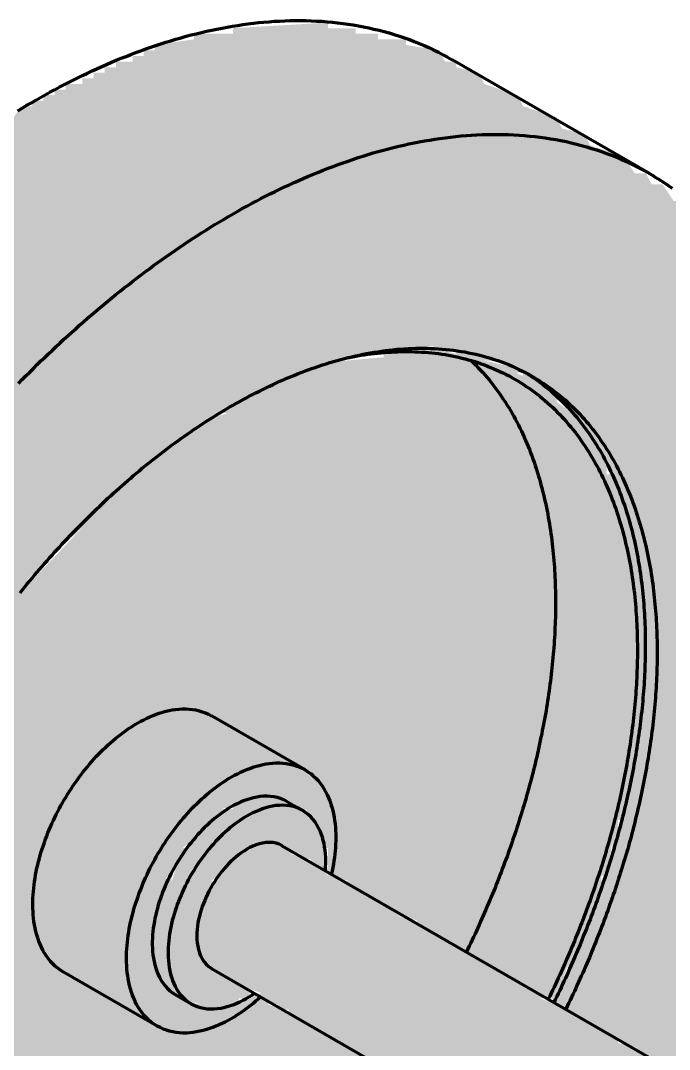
# Model space of a CAD drawing. Header units: millimetres. Extents: x 0 to 420, y 0 to 297.
# Drawn here: x 204.65 to 216.28, y 179.2 to 197.65 of the extents above; entities that cross this region are included whole.
import ezdxf

# ---------------------------------------------------------------- set-up
doc = ezdxf.new("R2010")
doc.units = ezdxf.units.MM
doc.layers.add('01-VISIBLE', color=7, linetype='CONTINUOUS', lineweight=70)
doc.layers.add('13-GRAFICA', color=30, linetype='CONTINUOUS', lineweight=18)

msp = doc.modelspace()

# ---------------------------------------------------------------- hatches: boundary and pattern name
at = {"layer": '13-GRAFICA', "true_color": 0x202020}
h = msp.add_hatch(color=7, dxfattribs=at)
h.dxf.hatch_style = 1
h.paths.add_polyline_path([(194.756, 175.018), (194.656, 175.018), (194.656, 175.418), (194.556, 175.418), (194.556, 175.818), (194.456, 175.818), (194.456, 176.218), (194.356, 176.218), (194.356, 179.618), (194.456, 179.618), (194.456, 180.118), (194.556, 180.118), (194.556, 180.718), (194.656, 180.718), (194.656, 181.218), (194.756, 181.218), (194.956, 182.718), (195.056, 182.718), (195.056, 182.918), (195.156, 182.918), (195.156, 183.218), (195.256, 183.218), (195.456, 184.118), (195.556, 184.118), (195.556, 184.318), (195.656, 184.318), (195.856, 185.218), (195.956, 185.218), (195.956, 185.418), (196.056, 185.418), (196.156, 186.018), (196.356, 186.118), (196.356, 186.318), (196.456, 186.318), (196.456, 186.518), (196.556, 186.518), (196.556, 186.718), (196.656, 186.718), (196.656, 186.918), (196.756, 186.918), (196.956, 187.518), (197.156, 187.618), (197.156, 187.818), (197.256, 187.818), (197.256, 188.018), (197.356, 188.018), (197.356, 188.218), (197.456, 188.218), (197.456, 188.418), (197.556, 188.418), (197.756, 189.018), (197.856, 189.018), (197.956, 189.318), (198.256, 189.518), (198.256, 189.718), (198.556, 189.918), (198.556, 190.118), (198.656, 190.118), (198.756, 190.418), (199.056, 190.618), (199.056, 190.818), (199.356, 191.018), (199.356, 191.218), (199.556, 191.318), (199.556, 191.518), (199.856, 191.718), (199.856, 191.918), (199.956, 191.918), (202.556, 194.618), (202.756, 194.618), (202.856, 194.818), (203.056, 194.818), (203.256, 195.118), (203.456, 195.118), (203.556, 195.318), (203.756, 195.318), (203.956, 195.618), (204.156, 195.618), (204.256, 195.818), (204.456, 195.818), (204.656, 196.118), (204.856, 196.118), (204.856, 196.218), (205.056, 196.218), (205.056, 196.318), (205.256, 196.318), (205.256, 196.418), (205.456, 196.418), (205.456, 196.518), (205.756, 196.518), (205.756, 196.618), (205.956, 196.618), (205.956, 196.718), (206.156, 196.718), (206.156, 196.818), (206.356, 196.818), (206.356, 196.918), (206.656, 196.918), (206.656, 197.018), (206.856, 197.018), (206.856, 197.118), (207.056, 197.118), (207.056, 197.218), (207.756, 197.318), (207.756, 197.418), (208.456, 197.418), (208.456, 197.518), (210.156, 197.618), (210.156, 197.518), (210.656, 197.518), (210.656, 197.418), (211.056, 197.418), (211.056, 197.318), (211.556, 197.318), (211.556, 197.218), (212.156, 197.118), (212.256, 196.918), (212.456, 196.918), (212.456, 196.818), (212.856, 196.718), (212.956, 196.518), (213.556, 196.318), (213.656, 196.118), (214.256, 195.918), (214.356, 195.718), (214.756, 195.618), (214.856, 195.418), (215.456, 195.218), (215.656, 194.918), (215.856, 194.918), (215.956, 194.718), (216.156, 194.718), (216.356, 194.418), (216.556, 194.418), (216.756, 194.118), (216.956, 194.118), (216.956, 194.018), (217.256, 193.818), (217.256, 193.618), (217.456, 193.518), (217.456, 193.318), (217.656, 193.218), (217.756, 192.818), (217.956, 192.718), (218.056, 192.318), (218.156, 192.318), (218.256, 192.018), (218.356, 192.018), (218.456, 191.318), (218.556, 191.318), (218.556, 190.918), (218.656, 190.918), (218.656, 190.518), (218.756, 190.518), (218.756, 190.018), (218.856, 190.018), (218.856, 189.618), (218.956, 189.618), (218.956, 186.318), (218.856, 186.318), (218.856, 185.718), (218.756, 185.718), (218.756, 185.218), (218.656, 185.218), (218.656, 184.718), (218.556, 184.718), (218.356, 183.218), (218.256, 183.218), (218.156, 182.618), (218.056, 182.618), (218.056, 182.418), (217.956, 182.418), (217.756, 181.518), (217.656, 181.518), (217.656, 181.318), (217.556, 181.318), (217.556, 181.018), (217.456, 181.018), (217.256, 180.118), (217.156, 180.118), (217.156, 179.918), (217.056, 179.918), (217.056, 179.718), (216.956, 179.718), (216.756, 179.118), (216.556, 179.018), (216.556, 178.818), (216.256, 178.818), (216.256, 178.918), (215.856, 179.018), (215.756, 179.218), (215.156, 179.418), (215.056, 179.618), (214.656, 179.718), (214.556, 179.918), (214.156, 180.018), (214.256, 180.318), (214.356, 180.318), (214.356, 180.518), (214.456, 180.518), (214.456, 180.718), (214.556, 180.718), (214.556, 181.018), (214.656, 181.018), (214.656, 181.218), (214.756, 181.218), (214.956, 182.118), (215.056, 182.118), (215.156, 182.618), (215.256, 182.618), (215.256, 182.918), (215.356, 182.918), (215.456, 183.818), (215.556, 183.818), (215.556, 184.418), (215.656, 184.418), (215.656, 184.918), (215.756, 184.918), (215.756, 187.818), (215.656, 187.818), (215.656, 188.218), (215.556, 188.218), (215.556, 188.618), (215.456, 188.618), (215.356, 189.318), (215.256, 189.318), (215.156, 189.718), (214.956, 189.818), (214.856, 190.218), (214.656, 190.318), (214.656, 190.518), (214.556, 190.518), (214.256, 190.918), (214.056, 190.918), (213.856, 191.218), (213.656, 191.218), (213.656, 191.318), (213.356, 191.418), (213.356, 191.518), (212.456, 191.618), (212.456, 191.718), (212.056, 191.718), (212.056, 191.818), (210.056, 191.518), (210.056, 191.418), (209.856, 191.418), (209.856, 191.318), (209.656, 191.318), (209.656, 191.218), (209.356, 191.218), (209.356, 191.118), (209.156, 191.118), (209.156, 191.018), (208.956, 191.018), (208.956, 190.918), (208.756, 190.918), (208.756, 190.818), (208.456, 190.818), (208.356, 190.618), (208.156, 190.618), (208.056, 190.418), (207.856, 190.418), (207.656, 190.118), (207.456, 190.118), (207.256, 189.818), (207.056, 189.818), (206.956, 189.618), (206.756, 189.618), (206.756, 189.518), (204.756, 187.618), (204.756, 187.418), (204.456, 187.218), (204.456, 187.018), (204.256, 186.918), (204.256, 186.718), (203.956, 186.518), (203.956, 186.318), (203.656, 186.118), (203.656, 185.918), (203.556, 185.918), (203.456, 185.618), (203.256, 185.518), (203.256, 185.318), (203.156, 185.318), (203.156, 185.118), (203.056, 185.118), (202.856, 184.518), (202.656, 184.418), (202.656, 184.218), (202.556, 184.218), (202.556, 184.018), (202.456, 184.018), (202.456, 183.818), (202.356, 183.818), (202.356, 183.618), (202.256, 183.618), (202.256, 183.418), (202.156, 183.418), (202.156, 183.218), (202.056, 183.218), (201.956, 182.618), (201.856, 182.618), (201.856, 182.418), (201.756, 182.418), (201.556, 181.518), (201.456, 181.518), (201.356, 181.018), (201.256, 181.018), (201.256, 180.518), (201.156, 180.518), (201.156, 180.018), (201.056, 180.018), (201.056, 179.518), (200.956, 179.518), (200.956, 178.918), (200.856, 178.918), (200.856, 176.218), (200.956, 176.218), (200.956, 175.818), (201.056, 175.818), (201.256, 174.618), (201.356, 174.618), (201.356, 174.418), (201.556, 174.318), (201.556, 174.118), (201.756, 174.018), (201.856, 173.618), (202.056, 173.518), (202.056, 173.318), (202.156, 173.318), (202.256, 173.118), (202.456, 173.118), (202.556, 172.918), (202.756, 172.918), (202.956, 172.618), (203.156, 172.618), (203.156, 172.518), (203.356, 172.518), (203.356, 172.418), (203.856, 172.418), (203.856, 172.318), (204.256, 172.318), (204.256, 172.218), (205.956, 172.318), (205.956, 172.418), (206.756, 172.518), (206.756, 172.618), (206.956, 172.618), (206.956, 172.718), (207.156, 172.718), (207.156, 172.818), (207.356, 172.818), (207.356, 172.918), (207.656, 172.918), (207.656, 173.018), (207.856, 173.018), (207.856, 173.118), (208.456, 173.318), (208.456, 173.418), (208.556, 173.418), (208.656, 173.618), (208.856, 173.618), (209.056, 173.918), (209.256, 173.918), (209.256, 174.018), (209.556, 174.118), (209.756, 174.418), (209.956, 174.418), (209.956, 174.518), (211.856, 176.318), (211.856, 176.518), (212.156, 176.718), (212.156, 176.918), (212.356, 177.018), (212.356, 177.218), (212.656, 177.418), (212.656, 177.618), (212.756, 177.618), (212.856, 177.818), (213.456, 177.618), (213.556, 177.418), (213.756, 177.418), (213.756, 177.318), (214.156, 177.218), (214.256, 177.018), (214.456, 177.018), (214.456, 176.918), (214.856, 176.818), (214.956, 176.618), (215.156, 176.618), (215.156, 176.318), (215.056, 176.318), (214.956, 176.018), (214.656, 175.818), (214.656, 175.618), (214.356, 175.418), (214.356, 175.218), (214.256, 175.218), (214.156, 174.918), (213.856, 174.718), (213.856, 174.518), (213.556, 174.318), (213.556, 174.118), (212.756, 173.418), (212.756, 173.218), (212.656, 173.218), (210.956, 171.418), (210.756, 171.418), (210.656, 171.218), (210.456, 171.218), (210.256, 170.918), (210.056, 170.918), (209.856, 170.618), (209.656, 170.618), (209.656, 170.518), (209.356, 170.418), (209.156, 170.118), (208.956, 170.118), (208.856, 169.918), (208.656, 169.918), (208.456, 169.618), (208.156, 169.618), (208.156, 169.518), (207.956, 169.518), (207.956, 169.418), (207.756, 169.418), (207.756, 169.318), (207.456, 169.318), (207.456, 169.218), (207.256, 169.218), (207.256, 169.118), (207.056, 169.118), (207.056, 169.018), (206.856, 169.018), (206.856, 168.918), (206.556, 168.918), (206.556, 168.818), (206.356, 168.818), (206.356, 168.718), (206.156, 168.718), (206.156, 168.618), (205.856, 168.618), (205.856, 168.518), (205.156, 168.518), (205.156, 168.418), (204.456, 168.418), (204.456, 168.318), (203.356, 168.218), (203.356, 168.318), (202.856, 168.318), (202.856, 168.418), (202.456, 168.418), (202.456, 168.518), (201.456, 168.618), (201.456, 168.718), (201.056, 168.818), (200.956, 169.018), (200.356, 169.218), (200.256, 169.418), (199.656, 169.618), (199.556, 169.818), (198.956, 170.018), (198.856, 170.218), (198.456, 170.318), (198.356, 170.518), (197.756, 170.718), (197.756, 170.818), (197.656, 170.818), (197.556, 171.018), (197.356, 171.018), (197.156, 171.318), (196.956, 171.318), (196.956, 171.418), (196.656, 171.518), (196.456, 171.818), (196.256, 171.818), (196.256, 171.918), (196.056, 172.018), (195.956, 172.418), (195.756, 172.518), (195.756, 172.718), (195.556, 172.818), (195.456, 173.218), (195.256, 173.318), (195.156, 173.718), (194.956, 173.818), (194.856, 174.518), (194.756, 174.518)])
at = {"layer": '13-GRAFICA', "true_color": 0xa5a8ac}
h = msp.add_hatch(color=7, dxfattribs=at)
h.dxf.hatch_style = 1
h.paths.add_polyline_path([(203.356, 172.518), (202.956, 172.618), (202.756, 172.918), (202.556, 172.918), (202.456, 173.118), (202.256, 173.118), (202.256, 173.218), (202.056, 173.318), (202.056, 173.518), (201.856, 173.618), (201.756, 174.018), (201.556, 174.118), (201.556, 174.318), (201.456, 174.318), (201.356, 174.618), (201.256, 174.618), (201.256, 175.018), (201.156, 175.018), (201.156, 175.418), (201.056, 175.418), (201.056, 175.818), (200.956, 175.818), (200.956, 176.218), (200.856, 176.218), (200.856, 178.918), (200.956, 178.918), (200.956, 179.518), (201.056, 179.518), (201.256, 181.018), (201.356, 181.018), (201.356, 181.318), (201.456, 181.318), (201.456, 181.518), (201.556, 181.518), (201.556, 181.818), (201.656, 181.818), (201.756, 182.418), (201.856, 182.418), (201.856, 182.618), (201.956, 182.618), (202.056, 183.218), (202.156, 183.218), (202.156, 183.418), (202.256, 183.418), (202.256, 183.618), (202.356, 183.618), (202.356, 183.818), (202.456, 183.818), (202.656, 184.418), (202.856, 184.518), (202.856, 184.718), (202.956, 184.718), (202.956, 184.918), (203.056, 184.918), (203.256, 185.518), (203.456, 185.618), (203.456, 185.818), (203.656, 185.918), (203.656, 186.118), (203.956, 186.318), (203.956, 186.518), (204.256, 186.718), (204.256, 186.918), (204.356, 186.918), (204.456, 187.218), (204.756, 187.418), (204.756, 187.618), (204.856, 187.618), (206.756, 189.618), (206.956, 189.618), (207.056, 189.818), (207.256, 189.818), (207.456, 190.118), (207.656, 190.118), (207.856, 190.418), (208.056, 190.418), (208.056, 190.518), (208.356, 190.618), (208.456, 190.818), (208.756, 190.818), (208.756, 190.918), (208.956, 190.918), (208.956, 191.018), (209.156, 191.018), (209.156, 191.118), (209.356, 191.118), (209.356, 191.218), (209.656, 191.218), (209.656, 191.318), (209.856, 191.318), (209.856, 191.418), (210.056, 191.418), (210.056, 191.518), (211.156, 191.618), (211.156, 191.718), (211.856, 191.718), (211.856, 191.818), (213.556, 191.418), (213.556, 191.318), (213.856, 191.218), (214.056, 190.918), (214.256, 190.918), (214.256, 190.818), (214.656, 190.518), (214.656, 190.318), (214.856, 190.218), (214.956, 189.818), (215.156, 189.718), (215.156, 189.518), (215.256, 189.518), (215.256, 189.318), (215.356, 189.318), (215.456, 188.618), (215.556, 188.618), (215.556, 188.218), (215.656, 188.218), (215.656, 187.818), (215.756, 187.818), (215.756, 184.918), (215.656, 184.918), (215.656, 184.418), (215.556, 184.418), (215.556, 183.818), (215.456, 183.818), (215.456, 183.318), (215.356, 183.318), (215.356, 182.918), (215.256, 182.918), (215.156, 182.318), (215.056, 182.318), (215.056, 182.118), (214.956, 182.118), (214.756, 181.218), (214.656, 181.218), (214.656, 181.018), (214.556, 181.018), (214.556, 180.718), (214.456, 180.718), (214.256, 180.118), (213.956, 180.118), (213.856, 180.318), (213.256, 180.518), (213.156, 180.718), (212.556, 180.918), (212.456, 181.118), (212.056, 181.218), (211.956, 181.418), (211.756, 181.418), (211.756, 181.518), (211.356, 181.618), (211.256, 181.818), (210.656, 182.018), (210.556, 182.218), (210.156, 182.318), (210.156, 182.818), (210.056, 182.818), (210.056, 183.118), (209.956, 183.118), (209.956, 183.318), (209.856, 183.318), (209.756, 183.518), (209.556, 183.518), (209.556, 183.618), (209.356, 183.618), (209.356, 183.718), (208.656, 183.718), (208.656, 183.618), (208.256, 183.518), (208.256, 183.418), (207.556, 182.818), (207.556, 182.618), (207.456, 182.618), (207.456, 182.418), (207.356, 182.418), (207.356, 182.218), (207.256, 182.218), (207.256, 182.018), (207.156, 182.018), (207.156, 181.718), (207.056, 181.718), (207.056, 180.518), (207.156, 180.518), (207.456, 180.118), (207.656, 180.118), (207.656, 180.018), (207.856, 180.018), (207.856, 179.918), (208.356, 179.918), (208.356, 180.018), (208.956, 180.218), (209.056, 180.018), (209.656, 179.818), (209.756, 179.618), (210.156, 179.518), (210.256, 179.318), (210.856, 179.118), (210.956, 178.918), (211.156, 178.918), (211.156, 178.818), (211.556, 178.718), (211.656, 178.518), (212.256, 178.318), (212.356, 178.118), (212.756, 178.018), (212.856, 177.718), (212.756, 177.718), (212.656, 177.418), (212.356, 177.218), (212.356, 177.018), (212.256, 177.018), (212.156, 176.718), (211.856, 176.518), (211.856, 176.318), (211.756, 176.318), (209.956, 174.418), (209.756, 174.418), (209.556, 174.118), (209.356, 174.118), (209.256, 173.918), (209.056, 173.918), (209.056, 173.818), (208.956, 173.818), (208.856, 173.618), (208.656, 173.618), (208.456, 173.318), (208.256, 173.318), (208.256, 173.218), (208.056, 173.218), (208.056, 173.118), (207.856, 173.118), (207.856, 173.018), (207.656, 173.018), (207.656, 172.918), (207.356, 172.918), (207.356, 172.818), (207.156, 172.818), (207.156, 172.718), (206.956, 172.718), (206.956, 172.618), (206.756, 172.618), (206.756, 172.518), (205.956, 172.418), (205.956, 172.318), (204.256, 172.218), (204.256, 172.318), (203.356, 172.418)])
at = {"layer": '13-GRAFICA', "true_color": 0x787a80}
h = msp.add_hatch(color=7, dxfattribs=at)
h.dxf.hatch_style = 1
h.paths.add_polyline_path([(207.056, 181.718), (207.156, 181.718), (207.156, 182.018), (207.256, 182.018), (207.256, 182.218), (207.356, 182.218), (207.556, 182.818), (207.656, 182.818), (208.256, 183.518), (208.456, 183.518), (208.456, 183.618), (208.656, 183.618), (208.656, 183.718), (209.356, 183.718), (209.356, 183.618), (209.756, 183.518), (209.756, 183.418), (209.956, 183.318), (209.956, 183.118), (210.056, 183.118), (210.156, 182.418), (209.856, 182.518), (209.856, 182.618), (209.656, 182.618), (209.656, 182.718), (209.456, 182.718), (209.356, 182.918), (208.856, 182.918), (208.856, 182.818), (208.656, 182.818), (208.656, 182.718), (208.056, 182.218), (207.956, 181.718), (207.856, 181.718), (207.856, 180.818), (207.956, 180.818), (208.056, 180.618), (208.256, 180.618), (208.356, 180.418), (208.756, 180.318), (208.756, 180.118), (208.556, 180.118), (208.556, 180.018), (208.356, 180.018), (208.356, 179.918), (207.856, 179.918), (207.856, 180.018), (207.456, 180.118), (207.156, 180.518), (207.056, 180.518)])
at = {"layer": '13-GRAFICA', "true_color": 0xb21820}
h = msp.add_hatch(color=7, dxfattribs=at)
h.dxf.hatch_style = 1
h.paths.add_polyline_path([(209.256, 180.018), (209.056, 180.018), (208.956, 180.218), (208.356, 180.418), (208.256, 180.618), (208.056, 180.618), (208.056, 180.718), (207.856, 180.818), (207.856, 181.718), (207.956, 181.718), (207.956, 182.018), (208.056, 182.018), (208.056, 182.218), (208.156, 182.218), (208.656, 182.818), (208.856, 182.818), (208.856, 182.918), (209.356, 182.918), (209.456, 182.718), (210.056, 182.518), (210.156, 182.318), (210.356, 182.318), (210.356, 182.218), (210.556, 182.218), (210.656, 182.018), (211.256, 181.818), (211.356, 181.618), (211.956, 181.418), (212.056, 181.218), (212.456, 181.118), (212.556, 180.918), (213.156, 180.718), (213.256, 180.518), (213.856, 180.318), (213.956, 180.118), (214.556, 179.918), (214.656, 179.718), (215.056, 179.618), (215.156, 179.418), (215.356, 179.418), (215.356, 179.318), (215.756, 179.218), (215.856, 179.018), (216.456, 178.818), (216.556, 178.618), (217.156, 178.418), (217.256, 178.218), (217.656, 178.118), (217.756, 177.918), (217.956, 177.918), (217.956, 177.818), (218.356, 177.718), (218.456, 177.518), (219.056, 177.318), (219.156, 177.118), (219.756, 176.918), (219.856, 176.718), (220.256, 176.618), (220.356, 176.418), (220.556, 176.418), (220.556, 176.318), (220.956, 176.218), (221.056, 176.018), (221.656, 175.818), (221.756, 175.618), (222.156, 175.518), (222.256, 175.318), (222.856, 175.118), (222.956, 174.918), (223.156, 174.918), (223.156, 174.818), (223.556, 174.718), (223.656, 174.518), (224.256, 174.318), (224.356, 174.118), (224.756, 174.018), (224.856, 173.818), (225.056, 173.818), (225.056, 173.718), (225.456, 173.618), (225.556, 173.418), (226.156, 173.218), (226.256, 173.018), (226.456, 173.018), (226.456, 172.818), (226.256, 172.718), (226.256, 172.518), (226.156, 172.518), (225.956, 171.918), (225.756, 171.818), (225.756, 171.618), (225.656, 171.618), (225.656, 171.418), (225.556, 171.418), (225.356, 170.818), (225.156, 170.718), (225.056, 170.918), (224.656, 171.018), (224.556, 171.218), (224.356, 171.218), (224.356, 171.318), (223.956, 171.418), (223.856, 171.618), (223.256, 171.818), (223.156, 172.018), (222.556, 172.218), (222.456, 172.418), (222.056, 172.518), (221.956, 172.718), (221.756, 172.718), (221.756, 172.818), (221.356, 172.918), (221.256, 173.118), (220.656, 173.318), (220.556, 173.518), (219.956, 173.718), (219.856, 173.918), (219.456, 174.018), (219.356, 174.218), (219.156, 174.218), (219.156, 174.318), (218.756, 174.418), (218.656, 174.618), (218.056, 174.818), (217.956, 175.018), (217.556, 175.118), (217.456, 175.318), (217.256, 175.318), (217.256, 175.418), (216.856, 175.518), (216.756, 175.718), (216.156, 175.918), (216.056, 176.118), (215.456, 176.318), (215.356, 176.518), (214.956, 176.618), (214.856, 176.818), (214.256, 177.018), (214.156, 177.218), (213.556, 177.418), (213.456, 177.618), (212.856, 177.818), (212.756, 178.018), (212.356, 178.118), (212.256, 178.318), (211.656, 178.518), (211.556, 178.718), (210.956, 178.918), (210.856, 179.118), (210.256, 179.318), (210.156, 179.518), (209.756, 179.618), (209.656, 179.818), (209.456, 179.818), (209.456, 179.918), (209.256, 179.918)])

# ---------------------------------------------------------------- linework, layer by layer
at = {"layer": '01-VISIBLE'}
for p, q in [((215.921, 194.911), (212.386, 196.952)), ((209.748, 184.217), (208.068, 185.187)), ((209.421, 183.652), (209.704, 183.489)), ((209.339, 182.857), (216.499, 178.723)), ((208.069, 180.657), (225.203, 170.765)), ((207.095, 179.623), (205.416, 180.593)), ((207.421, 180.188), (207.704, 180.025))]:
    msp.add_line(p, q, dxfattribs=at)
for points in [[(204.596, 196.037), (204.677, 196.086), (204.759, 196.135), (204.84, 196.182), (204.922, 196.23), (205.004, 196.277), (205.087, 196.323), (205.17, 196.368), (205.253, 196.413), (205.336, 196.458), (205.42, 196.502), (205.504, 196.545), (205.589, 196.588), (205.673, 196.63), (205.758, 196.671), (205.844, 196.712), (205.93, 196.752), (206.016, 196.791), (206.102, 196.83), (206.188, 196.868), (206.275, 196.906), (206.363, 196.942), (206.45, 196.978), (206.538, 197.013), (206.626, 197.048), (206.714, 197.081), (206.803, 197.114), (206.892, 197.146), (206.981, 197.177), (207.071, 197.208), (207.161, 197.237), (207.251, 197.266), (207.341, 197.294), (207.432, 197.321), (207.523, 197.347), (207.614, 197.372), (207.706, 197.396), (207.797, 197.419), (207.889, 197.442), (207.981, 197.463), (208.074, 197.483), (208.166, 197.502), (208.259, 197.521), (208.352, 197.538), (208.445, 197.554), (208.539, 197.569), (208.632, 197.582), (208.726, 197.595), (208.82, 197.607), (208.914, 197.617), (209.008, 197.626), (209.102, 197.634), (209.197, 197.641), (209.291, 197.646), (209.386, 197.65), (209.48, 197.653), (209.575, 197.654), (209.669, 197.654), (209.764, 197.653), (209.859, 197.65), (209.953, 197.646), (210.048, 197.641), (210.142, 197.634), (210.236, 197.625), (210.33, 197.616), (210.424, 197.604), (210.518, 197.591), (210.611, 197.577), (210.704, 197.561), (210.797, 197.543), (210.89, 197.524), (210.982, 197.503), (211.074, 197.481), (211.166, 197.457), (211.257, 197.432), (211.347, 197.404), (211.438, 197.376), (211.527, 197.345), (211.616, 197.313), (211.704, 197.279), (211.792, 197.244), (211.879, 197.207), (211.966, 197.169), (212.051, 197.128), (212.136, 197.087), (212.22, 197.043), (212.303, 196.998), (212.386, 196.952)], [(204.61, 191.149), (204.676, 191.217), (204.743, 191.284), (204.81, 191.351), (204.877, 191.417), (204.944, 191.484), (205.012, 191.55), (205.08, 191.615), (205.149, 191.681), (205.217, 191.746), (205.286, 191.81), (205.356, 191.875), (205.425, 191.939), (205.495, 192.003), (205.565, 192.066), (205.636, 192.129), (205.706, 192.192), (205.777, 192.255), (205.849, 192.317), (205.92, 192.378), (205.992, 192.44), (206.065, 192.501), (206.137, 192.561), (206.21, 192.622), (206.283, 192.682), (206.357, 192.741), (206.43, 192.8), (206.505, 192.859), (206.579, 192.918), (206.654, 192.976), (206.729, 193.033), (206.804, 193.091), (206.88, 193.147), (206.955, 193.204), (207.032, 193.26), (207.108, 193.315), (207.185, 193.37), (207.262, 193.425), (207.34, 193.479), (207.418, 193.533), (207.496, 193.587), (207.574, 193.639), (207.653, 193.692), (207.732, 193.744), (207.811, 193.795), (207.891, 193.846), (207.971, 193.897), (208.051, 193.947), (208.132, 193.996), (208.213, 194.045), (208.294, 194.093), (208.376, 194.141), (208.458, 194.189), (208.54, 194.235), (208.622, 194.282), (208.705, 194.327), (208.788, 194.372), (208.872, 194.417), (208.956, 194.461), (209.04, 194.504), (209.124, 194.547), (209.209, 194.589), (209.294, 194.63), (209.379, 194.671), (209.465, 194.711), (209.551, 194.75), (209.637, 194.789), (209.724, 194.827), (209.811, 194.864), (209.898, 194.901), (209.986, 194.937), (210.073, 194.972), (210.162, 195.006), (210.25, 195.04), (210.339, 195.073), (210.428, 195.105), (210.517, 195.136), (210.606, 195.166), (210.696, 195.196), (210.786, 195.225), (210.877, 195.253), (210.968, 195.28), (211.058, 195.306), (211.15, 195.331), (211.241, 195.355), (211.333, 195.378), (211.425, 195.4), (211.517, 195.422), (211.609, 195.442), (211.702, 195.461), (211.795, 195.479), (211.888, 195.496), (211.981, 195.512), (212.074, 195.527), (212.168, 195.541), (212.262, 195.554), (212.356, 195.565), (212.45, 195.576), (212.544, 195.585), (212.638, 195.593), (212.732, 195.599), (212.827, 195.605), (212.921, 195.609), (213.016, 195.612), (213.11, 195.613), (213.205, 195.613), (213.3, 195.612), (213.394, 195.609), (213.489, 195.605), (213.583, 195.6), (213.677, 195.593), (213.772, 195.584), (213.866, 195.574), (213.96, 195.563), (214.053, 195.55), (214.147, 195.536), (214.24, 195.52), (214.333, 195.502), (214.426, 195.483), (214.518, 195.462), (214.61, 195.44), (214.701, 195.416), (214.792, 195.39), (214.883, 195.363), (214.973, 195.334), (215.063, 195.304), (215.152, 195.272), (215.24, 195.238), (215.328, 195.203), (215.415, 195.166), (215.501, 195.127), (215.587, 195.087), (215.672, 195.045), (215.756, 195.002), (215.839, 194.957), (215.921, 194.911)], [(215.921, 194.911), (215.973, 194.88), (216.025, 194.849), (216.076, 194.818), (216.126, 194.786), (216.177, 194.753), (216.227, 194.719), (216.276, 194.685), (216.325, 194.651)], [(204.637, 187.395), (204.68, 187.448), (204.723, 187.5), (204.766, 187.553), (204.81, 187.605), (204.854, 187.657), (204.898, 187.709), (204.942, 187.761), (204.986, 187.813), (205.031, 187.864), (205.076, 187.916), (205.121, 187.967), (205.166, 188.018), (205.211, 188.068), (205.257, 188.119), (205.303, 188.169), (205.349, 188.219), (205.395, 188.269), (205.442, 188.319), (205.488, 188.369), (205.535, 188.418), (205.582, 188.467), (205.63, 188.516), (205.677, 188.565), (205.725, 188.614), (205.773, 188.662), (205.821, 188.71), (205.869, 188.758), (205.918, 188.806), (205.967, 188.853), (206.016, 188.901), (206.065, 188.948), (206.114, 188.995), (206.164, 189.041), (206.214, 189.088), (206.264, 189.134), (206.314, 189.18), (206.365, 189.225), (206.416, 189.271), (206.466, 189.316), (206.518, 189.361), (206.569, 189.406), (206.621, 189.45), (206.672, 189.494), (206.724, 189.538), (206.777, 189.582), (206.829, 189.625), (206.882, 189.668), (206.935, 189.711), (206.988, 189.754), (207.041, 189.796), (207.095, 189.838), (207.149, 189.88), (207.203, 189.922), (207.257, 189.963), (207.311, 190.004), (207.366, 190.044), (207.421, 190.085), (207.476, 190.125), (207.531, 190.164), (207.587, 190.204), (207.643, 190.243), (207.699, 190.282), (207.755, 190.32), (207.811, 190.358), (207.868, 190.396), (207.925, 190.433), (207.982, 190.47), (208.04, 190.507), (208.097, 190.543), (208.155, 190.579), (208.213, 190.615), (208.271, 190.65), (208.33, 190.685), (208.389, 190.719), (208.447, 190.753), (208.507, 190.787), (208.566, 190.82), (208.626, 190.853), (208.686, 190.886), (208.746, 190.918), (208.806, 190.949), (208.867, 190.98), (208.927, 191.011), (208.988, 191.041), (209.05, 191.071), (209.111, 191.101), (209.173, 191.129), (209.235, 191.158), (209.297, 191.186), (209.359, 191.213), (209.422, 191.24), (209.485, 191.266), (209.548, 191.292), (209.611, 191.317), (209.674, 191.342), (209.738, 191.366), (209.802, 191.39), (209.866, 191.413), (209.93, 191.436), (209.995, 191.458), (210.059, 191.479), (210.124, 191.499), (210.189, 191.52), (210.255, 191.539), (210.32, 191.558), (210.386, 191.576), (210.452, 191.593), (210.518, 191.61), (210.584, 191.626), (210.65, 191.641), (210.717, 191.656), (210.783, 191.67), (210.85, 191.683), (210.917, 191.695), (210.984, 191.707), (211.052, 191.717), (211.119, 191.727), (211.186, 191.736), (211.254, 191.745), (211.322, 191.752), (211.389, 191.759), (211.457, 191.764), (211.525, 191.769), (211.593, 191.773), (211.661, 191.776), (211.729, 191.778), (211.797, 191.779), (211.866, 191.779), (211.934, 191.778), (212.002, 191.776), (212.07, 191.773), (212.138, 191.769), (212.206, 191.764), (212.274, 191.758), (212.341, 191.751), (212.409, 191.743), (212.476, 191.734), (212.544, 191.723), (212.611, 191.712), (212.678, 191.699), (212.744, 191.685), (212.811, 191.67), (212.877, 191.654), (212.943, 191.637), (213.008, 191.619), (213.074, 191.599), (213.139, 191.578), (213.203, 191.556), (213.267, 191.533), (213.331, 191.509), (213.394, 191.484), (213.457, 191.457), (213.519, 191.429), (213.58, 191.4), (213.642, 191.37), (213.702, 191.339), (213.762, 191.307), (213.821, 191.273)], [(210.511, 191.608), (210.57, 191.62), (210.63, 191.631), (210.689, 191.642), (210.749, 191.652), (210.809, 191.661), (210.869, 191.67), (210.929, 191.678), (210.989, 191.685), (211.05, 191.692), (211.11, 191.698), (211.17, 191.703), (211.231, 191.708), (211.291, 191.711), (211.352, 191.714), (211.412, 191.717), (211.473, 191.718), (211.534, 191.719), (211.594, 191.719), (211.655, 191.718), (211.715, 191.716), (211.776, 191.714), (211.837, 191.711), (211.897, 191.707), (211.957, 191.702), (212.018, 191.696), (212.078, 191.689), (212.138, 191.682), (212.198, 191.673), (212.258, 191.664), (212.318, 191.653), (212.377, 191.642), (212.437, 191.63), (212.496, 191.617), (212.555, 191.603), (212.614, 191.588), (212.672, 191.573), (212.731, 191.556), (212.789, 191.538), (212.846, 191.52), (212.904, 191.5), (212.961, 191.479), (213.018, 191.458), (213.074, 191.436), (213.13, 191.412), (213.185, 191.388), (213.24, 191.363), (213.295, 191.336), (213.349, 191.309), (213.403, 191.281), (213.456, 191.252), (213.509, 191.222)], [(212.725, 191.558), (212.768, 191.516), (212.81, 191.473), (212.852, 191.43), (212.893, 191.386), (212.934, 191.342), (212.974, 191.297), (213.013, 191.251), (213.051, 191.205), (213.089, 191.158), (213.126, 191.111), (213.162, 191.063), (213.198, 191.014), (213.233, 190.965), (213.267, 190.916), (213.3, 190.866), (213.333, 190.816), (213.365, 190.765), (213.397, 190.714), (213.428, 190.662), (213.458, 190.61), (213.487, 190.558), (213.516, 190.505), (213.544, 190.452), (213.572, 190.398), (213.598, 190.345), (213.625, 190.29), (213.65, 190.236), (213.675, 190.181), (213.699, 190.126), (213.723, 190.071), (213.746, 190.015), (213.768, 189.96), (213.79, 189.904), (213.811, 189.847), (213.832, 189.791), (213.852, 189.734), (213.871, 189.677), (213.89, 189.62), (213.908, 189.563), (213.926, 189.505), (213.943, 189.448), (213.96, 189.39), (213.976, 189.332), (213.991, 189.274), (214.006, 189.216), (214.021, 189.157), (214.035, 189.099), (214.048, 189.04), (214.061, 188.982), (214.073, 188.923), (214.085, 188.864), (214.097, 188.805), (214.107, 188.746), (214.118, 188.686), (214.128, 188.627), (214.137, 188.568), (214.146, 188.508), (214.155, 188.449), (214.163, 188.389), (214.171, 188.33), (214.178, 188.27), (214.185, 188.21), (214.191, 188.15), (214.197, 188.091), (214.202, 188.031), (214.207, 187.971), (214.212, 187.911), (214.216, 187.851), (214.22, 187.791), (214.224, 187.731), (214.227, 187.671), (214.229, 187.611), (214.232, 187.551), (214.233, 187.491), (214.235, 187.431), (214.236, 187.37), (214.237, 187.31), (214.237, 187.25), (214.237, 187.19), (214.237, 187.13), (214.236, 187.07), (214.235, 187.01), (214.234, 186.95), (214.232, 186.89), (214.23, 186.829), (214.227, 186.769), (214.225, 186.709), (214.222, 186.649), (214.218, 186.589), (214.214, 186.529), (214.21, 186.469), (214.206, 186.409), (214.201, 186.349), (214.196, 186.29), (214.191, 186.23), (214.185, 186.17), (214.179, 186.11), (214.173, 186.05), (214.167, 185.99), (214.16, 185.931), (214.153, 185.871), (214.145, 185.811), (214.137, 185.752), (214.129, 185.692), (214.121, 185.633), (214.113, 185.573), (214.104, 185.514), (214.095, 185.454), (214.085, 185.395), (214.075, 185.335), (214.066, 185.276), (214.055, 185.217), (214.045, 185.158), (214.034, 185.099), (214.023, 185.039), (214.012, 184.98), (214, 184.921), (213.989, 184.862), (213.976, 184.804), (213.964, 184.745), (213.952, 184.686), (213.939, 184.627), (213.926, 184.568), (213.913, 184.51), (213.899, 184.451), (213.885, 184.393), (213.871, 184.334), (213.857, 184.276), (213.842, 184.218), (213.828, 184.159), (213.813, 184.101), (213.798, 184.043), (213.782, 183.985), (213.767, 183.927), (213.751, 183.869), (213.735, 183.811), (213.718, 183.753), (213.702, 183.695), (213.685, 183.637), (213.668, 183.58), (213.651, 183.522), (213.633, 183.465), (213.616, 183.407), (213.598, 183.35), (213.58, 183.292), (213.561, 183.235), (213.543, 183.178), (213.524, 183.121), (213.505, 183.064), (213.486, 183.007), (213.467, 182.95), (213.447, 182.893), (213.427, 182.836), (213.407, 182.78), (213.387, 182.723), (213.367, 182.666), (213.346, 182.61), (213.325, 182.553), (213.304, 182.497), (213.283, 182.441), (213.262, 182.385), (213.24, 182.329), (213.218, 182.273), (213.197, 182.217), (213.174, 182.161), (213.152, 182.105), (213.129, 182.049), (213.107, 181.993), (213.084, 181.938), (213.061, 181.882), (213.037, 181.827), (213.014, 181.772), (212.99, 181.716), (212.966, 181.661), (212.942, 181.606), (212.918, 181.551), (212.893, 181.496), (212.869, 181.441), (212.844, 181.387), (212.819, 181.332), (212.794, 181.277), (212.768, 181.223), (212.743, 181.168), (212.717, 181.114), (212.691, 181.06), (212.665, 181.006), (212.639, 180.952)], [(213.714, 191.333), (213.765, 191.3), (213.815, 191.267), (213.865, 191.233), (213.914, 191.198), (213.963, 191.163), (214.011, 191.126), (214.058, 191.089), (214.105, 191.051), (214.151, 191.013), (214.197, 190.973), (214.241, 190.933), (214.286, 190.892), (214.329, 190.85), (214.372, 190.808), (214.414, 190.765), (214.456, 190.722), (214.497, 190.677), (214.537, 190.633), (214.577, 190.587), (214.616, 190.541), (214.654, 190.495), (214.691, 190.447), (214.728, 190.4), (214.764, 190.352), (214.8, 190.303), (214.834, 190.254), (214.868, 190.204), (214.902, 190.154), (214.934, 190.103), (214.966, 190.052), (214.998, 190.001), (215.029, 189.949), (215.059, 189.897), (215.088, 189.844), (215.117, 189.791), (215.145, 189.738), (215.172, 189.684), (215.199, 189.63), (215.225, 189.576), (215.251, 189.522), (215.275, 189.467), (215.3, 189.412), (215.323, 189.356), (215.346, 189.3), (215.369, 189.245), (215.391, 189.188), (215.412, 189.132), (215.432, 189.075), (215.452, 189.019), (215.472, 188.962), (215.491, 188.904), (215.509, 188.847), (215.527, 188.79), (215.544, 188.732), (215.561, 188.674), (215.577, 188.616), (215.593, 188.558), (215.608, 188.499), (215.622, 188.441), (215.636, 188.382), (215.65, 188.324), (215.663, 188.265), (215.675, 188.206), (215.688, 188.147), (215.699, 188.088), (215.71, 188.029), (215.721, 187.969), (215.731, 187.91), (215.741, 187.851), (215.75, 187.791), (215.759, 187.731), (215.767, 187.672), (215.775, 187.612), (215.782, 187.552), (215.789, 187.492), (215.796, 187.433), (215.802, 187.373), (215.808, 187.313), (215.813, 187.253), (215.818, 187.193), (215.822, 187.133), (215.826, 187.073), (215.83, 187.012), (215.833, 186.952), (215.836, 186.892), (215.839, 186.832), (215.841, 186.772), (215.843, 186.712), (215.844, 186.651), (215.845, 186.591), (215.846, 186.531), (215.846, 186.471), (215.846, 186.41), (215.845, 186.35), (215.845, 186.29), (215.844, 186.23), (215.842, 186.169), (215.84, 186.109), (215.838, 186.049), (215.836, 185.989), (215.833, 185.929), (215.83, 185.869), (215.826, 185.808), (215.823, 185.748), (215.818, 185.688), (215.814, 185.628), (215.809, 185.568), (215.804, 185.508), (215.799, 185.448), (215.793, 185.388), (215.787, 185.328), (215.781, 185.268), (215.775, 185.208), (215.768, 185.149), (215.761, 185.089), (215.753, 185.029), (215.746, 184.969), (215.738, 184.91), (215.729, 184.85), (215.721, 184.79), (215.712, 184.731), (215.703, 184.671), (215.694, 184.612), (215.684, 184.552), (215.674, 184.493), (215.664, 184.433), (215.654, 184.374), (215.643, 184.315), (215.632, 184.256), (215.621, 184.196), (215.609, 184.137), (215.598, 184.078), (215.586, 184.019), (215.573, 183.96), (215.561, 183.901), (215.548, 183.842), (215.535, 183.783), (215.522, 183.725), (215.509, 183.666), (215.495, 183.607), (215.481, 183.549), (215.467, 183.49), (215.453, 183.432), (215.438, 183.373), (215.423, 183.315), (215.408, 183.257), (215.393, 183.198), (215.377, 183.14), (215.362, 183.082), (215.346, 183.024), (215.329, 182.966), (215.313, 182.908), (215.296, 182.85), (215.28, 182.792), (215.262, 182.734), (215.245, 182.677), (215.228, 182.619), (215.21, 182.561), (215.192, 182.504), (215.174, 182.447), (215.156, 182.389), (215.137, 182.332), (215.118, 182.275), (215.099, 182.218), (215.08, 182.16), (215.061, 182.103), (215.041, 182.046), (215.021, 181.99), (215.001, 181.933), (214.981, 181.876), (214.961, 181.819), (214.94, 181.763), (214.919, 181.706), (214.898, 181.65), (214.877, 181.593), (214.856, 181.537), (214.834, 181.481), (214.812, 181.425), (214.79, 181.369), (214.768, 181.313), (214.746, 181.257), (214.723, 181.201), (214.7, 181.145), (214.677, 181.089), (214.654, 181.034), (214.631, 180.978), (214.608, 180.923), (214.584, 180.867), (214.56, 180.812), (214.536, 180.757), (214.512, 180.702), (214.487, 180.647), (214.463, 180.592), (214.438, 180.537), (214.413, 180.482), (214.388, 180.427), (214.362, 180.373), (214.337, 180.318), (214.311, 180.263), (214.285, 180.209), (214.259, 180.155), (214.233, 180.101), (214.207, 180.046)], [(213.509, 191.222), (213.561, 191.192), (213.612, 191.161), (213.663, 191.128), (213.713, 191.095), (213.763, 191.061), (213.812, 191.026), (213.861, 190.991), (213.909, 190.954), (213.956, 190.917), (214.002, 190.879), (214.048, 190.84), (214.094, 190.801), (214.139, 190.76), (214.183, 190.719), (214.226, 190.678), (214.269, 190.635), (214.311, 190.592), (214.352, 190.548), (214.393, 190.504), (214.433, 190.459), (214.472, 190.413), (214.511, 190.367), (214.548, 190.32), (214.586, 190.273), (214.622, 190.225), (214.658, 190.177), (214.693, 190.128), (214.727, 190.079), (214.761, 190.029), (214.794, 189.978), (214.827, 189.928), (214.858, 189.876), (214.889, 189.825), (214.919, 189.773), (214.949, 189.72), (214.978, 189.668), (215.006, 189.615), (215.034, 189.561), (215.061, 189.507), (215.087, 189.453), (215.113, 189.399), (215.138, 189.344), (215.162, 189.289), (215.186, 189.234), (215.209, 189.178), (215.232, 189.122), (215.254, 189.066), (215.275, 189.01), (215.296, 188.953), (215.316, 188.897), (215.335, 188.84), (215.354, 188.783), (215.373, 188.725), (215.39, 188.668), (215.408, 188.61), (215.424, 188.552), (215.441, 188.494), (215.456, 188.436), (215.471, 188.378), (215.486, 188.32), (215.5, 188.261), (215.513, 188.202), (215.526, 188.144), (215.539, 188.085), (215.551, 188.026), (215.562, 187.967), (215.573, 187.907), (215.584, 187.848), (215.594, 187.789), (215.603, 187.729), (215.612, 187.67), (215.621, 187.61), (215.629, 187.551), (215.637, 187.491), (215.644, 187.431), (215.651, 187.372), (215.657, 187.312), (215.663, 187.252), (215.669, 187.192), (215.674, 187.132), (215.679, 187.072), (215.683, 187.012), (215.687, 186.952), (215.69, 186.892), (215.694, 186.832), (215.696, 186.771), (215.699, 186.711), (215.7, 186.651), (215.702, 186.591), (215.703, 186.531), (215.704, 186.471), (215.704, 186.41), (215.704, 186.35), (215.704, 186.29), (215.704, 186.23), (215.703, 186.17), (215.701, 186.11), (215.699, 186.049), (215.697, 185.989), (215.695, 185.929), (215.692, 185.869), (215.689, 185.809), (215.686, 185.749), (215.682, 185.689), (215.678, 185.629), (215.674, 185.569), (215.669, 185.509), (215.664, 185.449), (215.659, 185.389), (215.653, 185.329), (215.647, 185.269), (215.641, 185.209), (215.634, 185.149), (215.628, 185.089), (215.621, 185.03), (215.613, 184.97), (215.605, 184.91), (215.597, 184.851), (215.589, 184.791), (215.581, 184.731), (215.572, 184.672), (215.563, 184.612), (215.553, 184.553), (215.544, 184.493), (215.534, 184.434), (215.523, 184.375), (215.513, 184.316), (215.502, 184.256), (215.491, 184.197), (215.48, 184.138), (215.468, 184.079), (215.457, 184.02), (215.445, 183.961), (215.432, 183.902), (215.42, 183.843), (215.407, 183.784), (215.394, 183.726), (215.381, 183.667), (215.367, 183.608), (215.353, 183.55), (215.339, 183.491), (215.325, 183.433), (215.311, 183.374), (215.296, 183.316), (215.281, 183.258), (215.266, 183.199), (215.25, 183.141), (215.235, 183.083), (215.219, 183.025), (215.203, 182.967), (215.186, 182.909), (215.17, 182.851), (215.153, 182.793), (215.136, 182.736), (215.119, 182.678), (215.101, 182.62), (215.084, 182.563), (215.066, 182.505), (215.048, 182.448), (215.029, 182.391), (215.011, 182.333), (214.992, 182.276), (214.973, 182.219), (214.954, 182.162), (214.935, 182.105), (214.915, 182.048), (214.895, 181.991), (214.875, 181.935), (214.855, 181.878), (214.835, 181.821), (214.814, 181.765), (214.793, 181.708), (214.772, 181.652), (214.751, 181.595), (214.73, 181.539), (214.708, 181.483), (214.686, 181.427), (214.664, 181.371), (214.642, 181.315), (214.62, 181.259), (214.597, 181.203), (214.574, 181.148), (214.551, 181.092), (214.528, 181.036), (214.505, 180.981), (214.481, 180.926), (214.458, 180.87), (214.434, 180.815), (214.41, 180.76), (214.385, 180.705), (214.361, 180.65), (214.336, 180.595), (214.311, 180.54), (214.286, 180.485), (214.261, 180.431), (214.236, 180.376), (214.21, 180.322), (214.184, 180.267), (214.158, 180.213), (214.132, 180.159), (214.106, 180.105)], [(213.821, 191.273), (213.873, 191.243), (213.925, 191.211), (213.975, 191.179), (214.026, 191.146), (214.076, 191.112), (214.125, 191.077), (214.173, 191.042), (214.221, 191.005), (214.269, 190.968), (214.316, 190.93), (214.362, 190.891), (214.407, 190.852), (214.452, 190.812), (214.496, 190.771), (214.54, 190.729), (214.583, 190.687), (214.625, 190.644), (214.667, 190.601), (214.708, 190.556), (214.748, 190.512), (214.788, 190.466), (214.826, 190.42), (214.865, 190.373), (214.902, 190.326), (214.939, 190.279), (214.975, 190.23), (215.011, 190.182), (215.045, 190.133), (215.08, 190.083), (215.113, 190.033), (215.146, 189.982), (215.178, 189.931), (215.209, 189.88), (215.24, 189.828), (215.27, 189.776), (215.299, 189.723), (215.328, 189.67), (215.356, 189.617), (215.384, 189.563), (215.41, 189.509), (215.436, 189.455), (215.462, 189.401), (215.487, 189.346), (215.511, 189.291), (215.535, 189.235), (215.558, 189.179), (215.58, 189.124), (215.602, 189.067), (215.623, 189.011), (215.644, 188.954), (215.664, 188.898), (215.684, 188.841), (215.702, 188.783), (215.721, 188.726), (215.739, 188.668), (215.756, 188.611), (215.773, 188.553), (215.789, 188.495), (215.804, 188.437), (215.819, 188.378), (215.834, 188.32), (215.848, 188.261), (215.862, 188.203), (215.875, 188.144), (215.887, 188.085), (215.899, 188.026), (215.911, 187.967), (215.922, 187.908), (215.933, 187.848), (215.943, 187.789), (215.952, 187.729), (215.962, 187.67), (215.97, 187.61), (215.979, 187.551), (215.987, 187.491), (215.994, 187.431), (216.001, 187.371), (216.008, 187.311), (216.014, 187.251), (216.02, 187.191), (216.025, 187.131), (216.03, 187.071), (216.034, 187.011), (216.038, 186.951), (216.042, 186.891), (216.045, 186.831), (216.048, 186.771), (216.051, 186.711), (216.053, 186.65), (216.055, 186.59), (216.056, 186.53), (216.057, 186.47), (216.058, 186.409), (216.058, 186.349), (216.058, 186.289), (216.058, 186.229), (216.057, 186.169), (216.056, 186.108), (216.054, 186.048), (216.052, 185.988), (216.05, 185.928), (216.048, 185.867), (216.045, 185.807), (216.042, 185.747), (216.038, 185.687), (216.035, 185.627), (216.031, 185.567), (216.026, 185.507), (216.022, 185.447), (216.016, 185.387), (216.011, 185.327), (216.006, 185.267), (216, 185.207), (215.993, 185.147), (215.987, 185.087), (215.98, 185.027), (215.973, 184.967), (215.966, 184.907), (215.958, 184.848), (215.95, 184.788), (215.942, 184.728), (215.933, 184.669), (215.924, 184.609), (215.915, 184.549), (215.906, 184.49), (215.896, 184.43), (215.886, 184.371), (215.876, 184.312), (215.866, 184.252), (215.855, 184.193), (215.844, 184.134), (215.833, 184.075), (215.822, 184.015), (215.81, 183.956), (215.798, 183.897), (215.786, 183.838), (215.773, 183.779), (215.761, 183.72), (215.748, 183.662), (215.734, 183.603), (215.721, 183.544), (215.707, 183.485), (215.694, 183.427), (215.679, 183.368), (215.665, 183.31), (215.65, 183.251), (215.636, 183.193), (215.62, 183.135), (215.605, 183.076), (215.59, 183.018), (215.574, 182.96), (215.558, 182.902), (215.542, 182.844), (215.525, 182.786), (215.509, 182.728), (215.492, 182.67), (215.475, 182.612), (215.457, 182.555), (215.44, 182.497), (215.422, 182.439), (215.404, 182.382), (215.386, 182.324), (215.368, 182.267), (215.349, 182.21), (215.33, 182.153), (215.311, 182.095), (215.292, 182.038), (215.273, 181.981), (215.253, 181.924), (215.233, 181.867), (215.213, 181.811), (215.193, 181.754), (215.173, 181.697), (215.152, 181.641), (215.131, 181.584), (215.11, 181.528), (215.089, 181.471), (215.068, 181.415), (215.046, 181.359), (215.024, 181.302), (215.002, 181.246), (214.98, 181.19), (214.958, 181.134), (214.935, 181.079), (214.913, 181.023), (214.89, 180.967), (214.867, 180.911), (214.843, 180.856), (214.82, 180.8), (214.796, 180.745), (214.772, 180.69), (214.748, 180.634), (214.724, 180.579), (214.699, 180.524), (214.675, 180.469), (214.65, 180.414), (214.625, 180.36), (214.6, 180.305), (214.575, 180.25), (214.549, 180.196), (214.523, 180.141), (214.498, 180.087), (214.471, 180.032), (214.445, 179.978), (214.419, 179.924)], [(205.416, 180.593), (205.365, 180.625), (205.316, 180.66), (205.269, 180.698), (205.226, 180.74), (205.184, 180.784), (205.146, 180.83), (205.111, 180.879), (205.078, 180.93), (205.048, 180.982), (205.021, 181.036), (204.996, 181.091), (204.974, 181.147), (204.954, 181.204), (204.936, 181.261), (204.921, 181.319), (204.908, 181.378), (204.896, 181.438), (204.887, 181.497), (204.88, 181.557), (204.874, 181.617), (204.87, 181.677), (204.867, 181.737), (204.866, 181.797), (204.867, 181.858), (204.869, 181.918), (204.872, 181.978), (204.877, 182.038), (204.882, 182.098), (204.889, 182.158), (204.897, 182.218), (204.907, 182.277), (204.917, 182.337), (204.929, 182.396), (204.941, 182.455), (204.954, 182.514), (204.969, 182.572), (204.984, 182.631), (205, 182.689), (205.018, 182.746), (205.036, 182.804), (205.055, 182.861), (205.074, 182.918), (205.095, 182.975), (205.116, 183.031), (205.138, 183.087), (205.161, 183.143), (205.185, 183.198), (205.209, 183.253), (205.235, 183.308), (205.26, 183.363), (205.287, 183.417), (205.314, 183.47), (205.342, 183.524), (205.371, 183.577), (205.401, 183.629), (205.431, 183.682), (205.462, 183.733), (205.493, 183.785), (205.525, 183.836), (205.558, 183.886), (205.592, 183.936), (205.626, 183.986), (205.661, 184.035), (205.696, 184.084), (205.732, 184.132), (205.769, 184.18), (205.807, 184.227), (205.845, 184.274), (205.884, 184.32), (205.923, 184.365), (205.963, 184.41), (206.004, 184.455), (206.045, 184.498), (206.088, 184.542), (206.13, 184.584), (206.174, 184.626), (206.218, 184.667), (206.263, 184.707), (206.308, 184.747), (206.355, 184.785), (206.402, 184.823), (206.449, 184.86), (206.498, 184.896), (206.547, 184.931), (206.596, 184.965), (206.647, 184.998), (206.698, 185.03), (206.75, 185.06), (206.803, 185.089), (206.856, 185.117), (206.91, 185.144), (206.965, 185.169), (207.021, 185.192), (207.077, 185.214), (207.134, 185.234), (207.191, 185.252), (207.249, 185.268), (207.308, 185.281), (207.367, 185.293), (207.427, 185.301), (207.487, 185.307), (207.547, 185.311), (207.607, 185.311), (207.668, 185.308), (207.728, 185.301), (207.787, 185.292), (207.846, 185.278), (207.903, 185.261), (207.96, 185.24), (208.015, 185.215), (208.068, 185.187)], [(207.095, 179.623), (207.044, 179.655), (206.995, 179.69), (206.949, 179.729), (206.905, 179.77), (206.864, 179.814), (206.826, 179.861), (206.79, 179.909), (206.757, 179.96), (206.727, 180.012), (206.7, 180.066), (206.675, 180.121), (206.653, 180.177), (206.633, 180.234), (206.616, 180.292), (206.6, 180.35), (206.587, 180.409), (206.576, 180.468), (206.567, 180.527), (206.559, 180.587), (206.553, 180.647), (206.549, 180.707), (206.547, 180.768), (206.546, 180.828), (206.546, 180.888), (206.548, 180.948), (206.551, 181.009), (206.556, 181.069), (206.562, 181.129), (206.569, 181.189), (206.577, 181.248), (206.586, 181.308), (206.596, 181.367), (206.608, 181.426), (206.62, 181.485), (206.634, 181.544), (206.648, 181.603), (206.664, 181.661), (206.68, 181.719), (206.697, 181.777), (206.715, 181.834), (206.734, 181.892), (206.754, 181.948), (206.774, 182.005), (206.796, 182.062), (206.818, 182.118), (206.841, 182.173), (206.864, 182.229), (206.889, 182.284), (206.914, 182.339), (206.94, 182.393), (206.966, 182.447), (206.994, 182.501), (207.022, 182.554), (207.051, 182.607), (207.08, 182.66), (207.11, 182.712), (207.141, 182.764), (207.173, 182.815), (207.205, 182.866), (207.238, 182.917), (207.271, 182.967), (207.305, 183.016), (207.34, 183.066), (207.376, 183.114), (207.412, 183.162), (207.449, 183.21), (207.486, 183.257), (207.524, 183.304), (207.563, 183.35), (207.602, 183.396), (207.643, 183.441), (207.683, 183.485), (207.725, 183.529), (207.767, 183.572), (207.81, 183.614), (207.853, 183.656), (207.897, 183.697), (207.942, 183.737), (207.988, 183.777), (208.034, 183.816), (208.081, 183.853), (208.129, 183.89), (208.177, 183.926), (208.226, 183.961), (208.276, 183.995), (208.326, 184.028), (208.377, 184.06), (208.429, 184.091), (208.482, 184.12), (208.536, 184.148), (208.59, 184.174), (208.644, 184.199), (208.7, 184.223), (208.756, 184.244), (208.813, 184.264), (208.871, 184.282), (208.929, 184.298), (208.988, 184.312), (209.047, 184.323), (209.106, 184.332), (209.166, 184.338), (209.227, 184.341), (209.287, 184.341), (209.347, 184.338), (209.407, 184.332), (209.466, 184.322), (209.525, 184.308), (209.583, 184.291), (209.639, 184.27), (209.694, 184.246), (209.748, 184.217)], [(209.748, 184.217), (209.799, 184.185), (209.848, 184.15), (209.894, 184.111), (209.938, 184.07), (209.979, 184.025), (210.018, 183.979), (210.053, 183.93), (210.086, 183.879), (210.116, 183.826), (210.143, 183.772), (210.168, 183.717), (210.19, 183.661), (210.21, 183.604), (210.228, 183.546), (210.243, 183.487), (210.256, 183.428), (210.267, 183.369), (210.277, 183.309), (210.284, 183.249), (210.29, 183.189), (210.294, 183.128), (210.296, 183.068), (210.297, 183.007), (210.296, 182.947), (210.294, 182.887), (210.291, 182.826), (210.286, 182.766), (210.28, 182.706), (210.273, 182.646), (210.265, 182.586), (210.255, 182.526), (210.245, 182.466), (210.233, 182.407), (210.221, 182.348)], [(209.421, 183.652), (209.366, 183.681), (209.309, 183.704), (209.25, 183.722), (209.189, 183.735), (209.128, 183.743), (209.066, 183.746), (209.004, 183.745), (208.943, 183.739), (208.881, 183.73), (208.821, 183.717), (208.761, 183.701), (208.702, 183.683), (208.644, 183.661), (208.587, 183.637), (208.531, 183.611), (208.475, 183.583), (208.421, 183.553)], [(209.704, 183.489), (209.649, 183.517), (209.592, 183.541), (209.533, 183.559), (209.472, 183.571), (209.411, 183.579), (209.349, 183.583), (209.287, 183.581), (209.225, 183.576), (209.164, 183.567), (209.104, 183.554), (209.044, 183.538), (208.985, 183.519), (208.927, 183.498), (208.87, 183.474), (208.813, 183.448), (208.758, 183.42), (208.704, 183.39)], [(208.421, 183.553), (208.369, 183.522), (208.318, 183.489), (208.268, 183.455), (208.219, 183.42), (208.171, 183.383), (208.124, 183.345), (208.078, 183.306), (208.033, 183.266), (207.989, 183.225), (207.945, 183.183), (207.903, 183.14), (207.861, 183.096), (207.82, 183.051), (207.78, 183.006), (207.741, 182.959), (207.703, 182.912), (207.666, 182.865), (207.63, 182.816), (207.594, 182.767), (207.56, 182.718), (207.526, 182.667), (207.493, 182.617), (207.461, 182.565), (207.43, 182.513), (207.4, 182.461), (207.371, 182.408), (207.343, 182.354), (207.316, 182.3), (207.289, 182.246), (207.264, 182.191), (207.24, 182.135), (207.216, 182.08), (207.194, 182.023), (207.173, 181.967), (207.153, 181.91), (207.134, 181.852), (207.116, 181.795), (207.099, 181.736), (207.084, 181.678), (207.069, 181.619), (207.056, 181.56), (207.045, 181.501), (207.035, 181.441), (207.026, 181.381), (207.019, 181.321), (207.013, 181.261), (207.01, 181.201), (207.007, 181.14), (207.007, 181.08), (207.009, 181.019), (207.013, 180.959), (207.019, 180.899), (207.028, 180.839), (207.039, 180.779), (207.052, 180.72), (207.069, 180.662), (207.088, 180.605), (207.111, 180.549), (207.137, 180.494), (207.167, 180.442), (207.2, 180.391), (207.237, 180.343), (207.278, 180.299), (207.323, 180.258), (207.37, 180.221), (207.421, 180.188)], [(210.112, 182.411), (210.116, 182.471), (210.118, 182.532), (210.118, 182.593), (210.117, 182.654), (210.113, 182.714), (210.107, 182.775), (210.098, 182.835), (210.088, 182.895), (210.074, 182.954), (210.057, 183.012), (210.038, 183.07), (210.015, 183.126), (209.989, 183.181), (209.959, 183.234), (209.926, 183.285), (209.889, 183.333), (209.848, 183.378), (209.803, 183.419), (209.755, 183.456), (209.704, 183.489)], [(208.704, 183.39), (208.652, 183.359), (208.601, 183.326), (208.551, 183.292), (208.502, 183.257), (208.454, 183.22), (208.407, 183.182), (208.361, 183.143), (208.316, 183.103), (208.271, 183.062), (208.228, 183.02), (208.185, 182.977), (208.144, 182.933), (208.103, 182.888), (208.063, 182.842), (208.024, 182.796), (207.986, 182.749), (207.949, 182.701), (207.913, 182.653), (207.877, 182.604), (207.843, 182.554), (207.809, 182.504), (207.776, 182.453), (207.744, 182.402), (207.713, 182.35), (207.683, 182.297), (207.654, 182.244), (207.626, 182.191), (207.599, 182.137), (207.572, 182.082), (207.547, 182.028), (207.523, 181.972), (207.499, 181.916), (207.477, 181.86), (207.456, 181.803), (207.436, 181.746), (207.417, 181.689), (207.399, 181.631), (207.382, 181.573), (207.367, 181.515), (207.352, 181.456), (207.339, 181.397), (207.328, 181.337), (207.318, 181.278), (207.309, 181.218), (207.302, 181.158), (207.296, 181.098), (207.292, 181.037), (207.29, 180.977), (207.29, 180.916), (207.292, 180.856), (207.296, 180.795), (207.302, 180.735), (207.31, 180.675), (207.321, 180.616), (207.335, 180.557), (207.352, 180.499), (207.371, 180.442), (207.394, 180.386), (207.42, 180.331), (207.45, 180.278), (207.483, 180.228), (207.52, 180.18), (207.561, 180.135), (207.605, 180.094), (207.653, 180.057), (207.704, 180.025)], [(209.339, 182.857), (209.285, 182.883), (209.227, 182.902), (209.167, 182.913), (209.106, 182.916), (209.046, 182.913), (208.986, 182.904), (208.927, 182.89), (208.869, 182.871), (208.812, 182.849), (208.758, 182.823), (208.704, 182.794)], [(208.704, 182.794), (208.653, 182.762), (208.603, 182.729), (208.554, 182.693), (208.507, 182.655), (208.462, 182.615), (208.417, 182.574), (208.375, 182.531), (208.333, 182.487), (208.294, 182.442), (208.255, 182.396), (208.218, 182.348), (208.182, 182.299), (208.148, 182.25), (208.115, 182.199), (208.083, 182.148), (208.053, 182.095), (208.024, 182.042), (207.997, 181.988), (207.972, 181.934), (207.947, 181.878), (207.925, 181.822), (207.904, 181.766), (207.885, 181.709), (207.868, 181.651), (207.852, 181.592), (207.839, 181.534), (207.827, 181.474), (207.818, 181.415), (207.811, 181.355), (207.807, 181.294), (207.806, 181.234), (207.808, 181.174), (207.813, 181.114), (207.822, 181.054), (207.835, 180.995), (207.852, 180.937), (207.874, 180.881), (207.902, 180.827), (207.935, 180.777), (207.974, 180.731), (208.019, 180.691), (208.069, 180.657)], [(207.704, 180.025), (207.758, 179.997), (207.814, 179.974), (207.872, 179.956), (207.932, 179.943), (207.992, 179.935), (208.053, 179.931), (208.113, 179.932), (208.174, 179.937), (208.234, 179.945), (208.294, 179.957), (208.352, 179.972), (208.411, 179.99), (208.468, 180.01), (208.524, 180.033), (208.579, 180.058), (208.634, 180.085), (208.687, 180.114), (208.74, 180.145), (208.791, 180.177), (208.842, 180.211)], [(208.951, 180.148), (208.906, 180.108), (208.861, 180.068), (208.815, 180.03), (208.768, 179.992), (208.721, 179.955), (208.673, 179.919), (208.624, 179.884), (208.574, 179.85), (208.524, 179.817), (208.473, 179.785), (208.421, 179.754)], [(208.421, 179.754), (208.368, 179.725), (208.315, 179.696), (208.26, 179.669), (208.205, 179.644), (208.149, 179.62), (208.093, 179.598), (208.036, 179.578), (207.978, 179.56), (207.919, 179.544), (207.86, 179.53), (207.801, 179.518), (207.741, 179.509), (207.68, 179.503), (207.62, 179.499), (207.559, 179.499), (207.498, 179.502), (207.438, 179.508), (207.378, 179.518), (207.319, 179.531), (207.261, 179.549), (207.204, 179.57), (207.149, 179.595), (207.095, 179.623)]]:
    msp.add_lwpolyline(points, dxfattribs=at)

doc.saveas('drawing.dxf')
